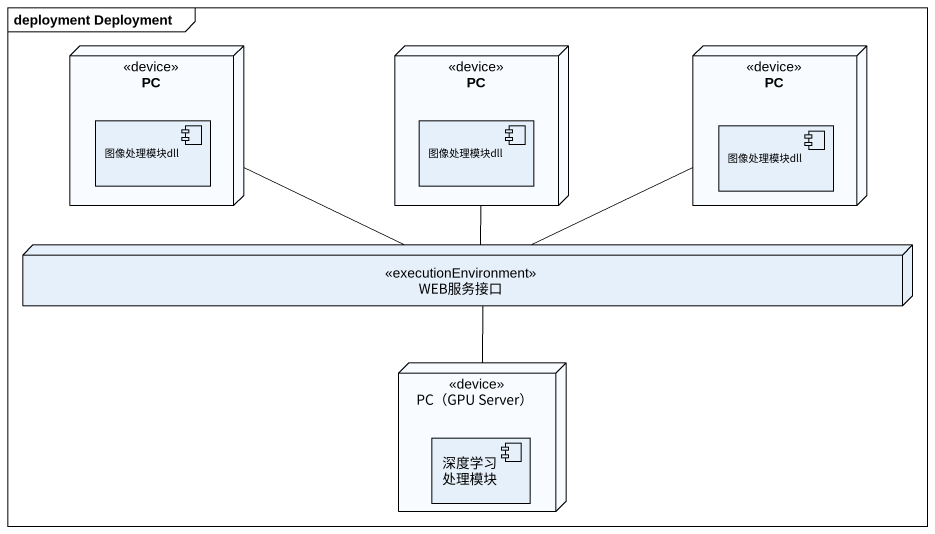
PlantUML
@startuml
mainframe deployment Deployment
node PC <<device>> {
  component 图像处理模块dll
}
node "PC" as PC_2 <<device>> {
  component "图像处理模块dll" as 图像处理模块dll_2
}
node "PC" as PC_3 <<device>> {
  component "图像处理模块dll" as 图像处理模块dll_3
}
node WEB服务接口 <<executionEnvironment>>
node "PC（GPU Server）" as PC_GPU_Server <<device>> {
  component 深度学习处理模块
}
PC -right- WEB服务接口
PC_2 -- WEB服务接口
PC_3 -left- WEB服务接口
PC_GPU_Server -up- WEB服务接口
@enduml
